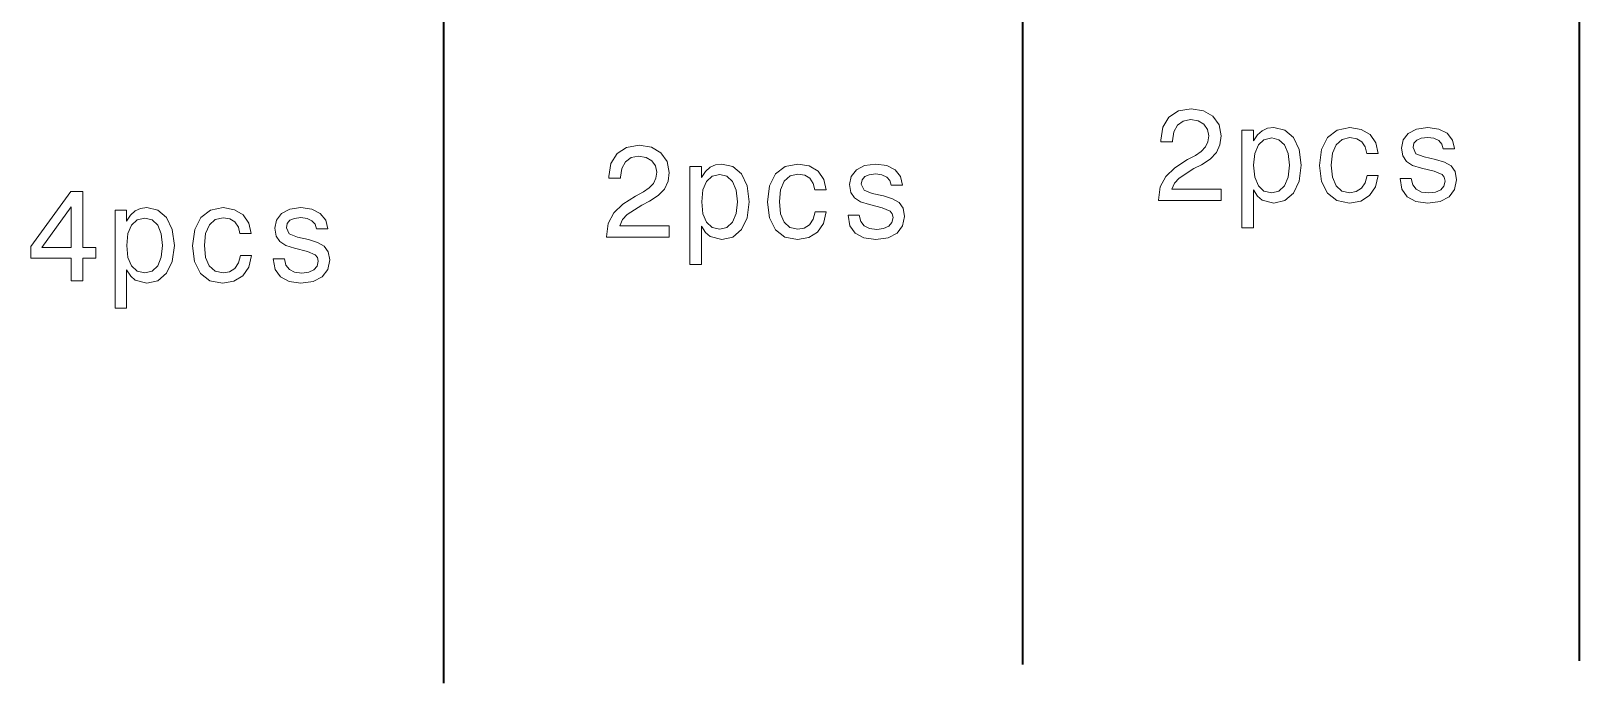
# Model space of a CAD drawing. Extents: x -845 to 13189, y -1836 to 2744.
# Drawn here: x 2677 to 6071, y -1819 to -390 of the extents above; entities that cross this region are included whole.
import ezdxf

# ---------------------------------------------------------------- set-up
doc = ezdxf.new("R2010")
doc.units = 0

msp = doc.modelspace()

# ---------------------------------------------------------------- linework, layer by layer
at = {"color": 7, "lineweight": 35}
for p, q in [((3581.2, 1191.7), (3581.2, -1819.5)), ((4850.3, 1191.7), (4850.3, -1778.8)), ((6070.5, 1191.7), (6070.5, -1770.7))]:
    msp.add_line(p, q, dxfattribs=at)
at = {"color": 7, "lineweight": 13}
for points in [[(5148.8, -762), (5286.3, -762), (5286.3, -737.3), (5177.6, -737.3), (5183.7, -723.7), (5194, -712.5), (5226, -692), (5243, -683.4), (5262.1, -671), (5275.6, -656.6), (5283.4, -639.6), (5286.3, -620.3), (5281.4, -596), (5267.8, -577), (5247.1, -564.9), (5220.3, -560.6), (5192.6, -565.5), (5171.6, -579), (5158, -600.7), (5153.4, -629.2), (5153.4, -633.2), (5179.6, -633.2), (5179.6, -630.9), (5182.2, -611.3), (5190, -596.9), (5202.4, -587.7), (5218.8, -584.5), (5235.5, -587.4), (5247.9, -594.6), (5256, -605.8), (5258.9, -620), (5256.9, -633.2), (5251.4, -644.5), (5242.2, -654.3), (5229.5, -662.9), (5212.5, -672.1), (5184.2, -690), (5164.4, -709), (5152.5, -732.1), (5148.8, -761.2)], [(5356.9, -631.2), (5356.9, -607.3), (5331.5, -607.3), (5331.5, -822), (5356.9, -822), (5356.9, -738.4), (5365.8, -752), (5375.9, -760.9), (5401.2, -767.5), (5425.5, -762), (5444.5, -745.6), (5456.9, -719.7), (5461.5, -684.5), (5456.9, -649.7), (5444.5, -623.7), (5425.5, -607.6), (5401.2, -601.8), (5387.4, -603.5), (5375.6, -609), (5365.5, -618.2)], [(5605, -658.6), (5630.1, -658.6), (5624.9, -635.5), (5612.5, -617.4), (5593.2, -606.1), (5568.1, -601.8), (5540.4, -607.6), (5519.4, -623.7), (5506.1, -649.9), (5501.5, -685.1), (5505.9, -720), (5518.8, -745.9), (5539.3, -762), (5567.2, -767.5), (5592, -763.2), (5611.3, -751.1), (5624.6, -732.1), (5630.4, -706.7), (5606.1, -706.7), (5601.8, -722.8), (5593.8, -735), (5582.2, -742.4), (5568.1, -744.8), (5550.5, -741), (5537.8, -729.5), (5530.1, -710.7), (5527.5, -684.2), (5530.1, -658.3), (5538.1, -639.6), (5551.1, -628), (5568.1, -624), (5583.1, -626.6), (5594.3, -633.2), (5601.8, -644.2)], [(5755.7, -671.8), (5731.2, -666.1), (5713.1, -659.4), (5707, -645.9), (5708.7, -636.4), (5714.8, -629.5), (5724.6, -625.2), (5738.7, -623.4), (5752.3, -625.2), (5762.9, -630.3), (5769.8, -638.1), (5772.7, -648.5), (5797.5, -648.5), (5797.5, -647.9), (5793.2, -629.2), (5781.4, -614.5), (5762.9, -605.3), (5738.7, -601.8), (5714.2, -605.3), (5696.3, -614.8), (5685.1, -628.9), (5681.6, -646.8), (5684.2, -664.1), (5692.3, -676.2), (5705.6, -684.8), (5724.9, -690.9), (5753.1, -697.8), (5770.4, -705), (5775, -710.7), (5776.7, -719.4), (5774.2, -730.1), (5767.2, -738.1), (5756, -743.3), (5741, -745), (5725.2, -743.3), (5713.6, -737.3), (5705.9, -727.5), (5702.7, -713.9), (5678.2, -713.9), (5682.2, -737), (5694, -753.7), (5712.8, -763.8), (5738.7, -767.5), (5765.8, -763.8), (5785.7, -753.7), (5797.8, -737.5), (5802.1, -716.5), (5798.9, -698.4), (5790, -686), (5775.3, -677.9)], [(3938.8, -842), (4076.3, -842), (4076.3, -817.3), (3967.6, -817.3), (3973.7, -803.7), (3984, -792.5), (4016, -772), (4033, -763.4), (4052.1, -751), (4065.6, -736.6), (4073.4, -719.6), (4076.3, -700.3), (4071.4, -676), (4057.8, -657), (4037.1, -644.9), (4010.3, -640.6), (3982.6, -645.5), (3961.6, -659), (3948, -680.7), (3943.4, -709.2), (3943.4, -713.2), (3969.6, -713.2), (3969.6, -710.9), (3972.2, -691.3), (3980, -676.9), (3992.4, -667.7), (4008.8, -664.5), (4025.5, -667.4), (4037.9, -674.6), (4046, -685.8), (4048.9, -700), (4046.9, -713.2), (4041.4, -724.5), (4032.2, -734.3), (4019.5, -742.9), (4002.5, -752.1), (3974.2, -770), (3954.4, -789), (3942.5, -812.1), (3938.8, -841.2)], [(5396.9, -744.8), (5379.9, -741), (5367.5, -729.5), (5359.7, -710.7), (5357.2, -684.5), (5359.7, -658.6), (5367.5, -639.9), (5379.9, -628.6), (5396.9, -624.6), (5412.5, -628.6), (5424.9, -640.1), (5432.7, -658.9), (5435.5, -684.5), (5432.7, -710.5), (5424.9, -729.5), (5412.5, -741)], [(4146.9, -711.2), (4146.9, -687.3), (4121.5, -687.3), (4121.5, -902), (4146.9, -902), (4146.9, -818.4), (4155.8, -832), (4165.9, -840.9), (4191.2, -847.5), (4215.5, -842), (4234.5, -825.6), (4246.9, -799.7), (4251.5, -764.5), (4246.9, -729.7), (4234.5, -703.7), (4215.5, -687.6), (4191.2, -681.8), (4177.4, -683.5), (4165.6, -689), (4155.5, -698.2)], [(4186.9, -824.8), (4169.9, -821), (4157.5, -809.5), (4149.7, -790.7), (4147.2, -764.5), (4149.7, -738.6), (4157.5, -719.9), (4169.9, -708.6), (4186.9, -704.6), (4202.5, -708.6), (4214.9, -720.1), (4222.7, -738.9), (4225.5, -764.5), (4222.7, -790.5), (4214.9, -809.5), (4202.5, -821)], [(4395, -738.6), (4420.1, -738.6), (4414.9, -715.5), (4402.5, -697.4), (4383.2, -686.1), (4358.1, -681.8), (4330.4, -687.6), (4309.4, -703.7), (4296.1, -729.9), (4291.5, -765.1), (4295.9, -800), (4308.8, -825.9), (4329.3, -842), (4357.2, -847.5), (4382, -843.2), (4401.3, -831.1), (4414.6, -812.1), (4420.4, -786.7), (4396.1, -786.7), (4391.8, -802.8), (4383.8, -815), (4372.2, -822.4), (4358.1, -824.8), (4340.5, -821), (4327.8, -809.5), (4320.1, -790.7), (4317.5, -764.2), (4320.1, -738.3), (4328.1, -719.6), (4341.1, -708), (4358.1, -704), (4373.1, -706.6), (4384.3, -713.2), (4391.8, -724.2)], [(4545.7, -751.8), (4521.2, -746.1), (4503.1, -739.4), (4497, -725.9), (4498.7, -716.4), (4504.8, -709.5), (4514.6, -705.2), (4528.7, -703.4), (4542.3, -705.2), (4552.9, -710.3), (4559.8, -718.1), (4562.7, -728.5), (4587.5, -728.5), (4587.5, -727.9), (4583.2, -709.2), (4571.4, -694.5), (4552.9, -685.3), (4528.7, -681.8), (4504.2, -685.3), (4486.3, -694.8), (4475.1, -708.9), (4471.6, -726.8), (4474.2, -744.1), (4482.3, -756.2), (4495.6, -764.8), (4514.9, -770.9), (4543.1, -777.8), (4560.4, -785), (4565, -790.7), (4566.7, -799.4), (4564.2, -810.1), (4557.2, -818.1), (4546, -823.3), (4531, -825), (4515.2, -823.3), (4503.6, -817.3), (4495.9, -807.5), (4492.7, -793.9), (4468.2, -793.9), (4472.2, -817), (4484, -833.7), (4502.8, -843.8), (4528.7, -847.5), (4555.8, -843.8), (4575.7, -833.7), (4587.8, -817.5), (4592.1, -796.5), (4588.9, -778.4), (4580, -766), (4565.3, -757.9)], [(2764.8, -937.8), (2790.8, -937.8), (2790.8, -888.2), (2819.3, -888.2), (2819.3, -865.1), (2790.8, -865.1), (2790.8, -742.1), (2764.5, -742.1), (2676.9, -862.8), (2676.9, -888.2), (2764.8, -888.2)], [(2701.1, -865.1), (2764.8, -775.5), (2764.8, -865.1)], [(2886.7, -806.9), (2886.7, -783), (2861.4, -783), (2861.4, -997.7), (2886.7, -997.7), (2886.7, -914.1), (2895.7, -927.7), (2905.7, -936.6), (2931.1, -943.2), (2955.3, -937.8), (2974.3, -921.3), (2986.7, -895.4), (2991.3, -860.2), (2986.7, -825.4), (2974.3, -799.4), (2955.3, -783.3), (2931.1, -777.5), (2917.3, -779.3), (2905.5, -784.7), (2895.4, -794)], [(3134.9, -834.3), (3159.9, -834.3), (3154.7, -811.3), (3142.3, -793.1), (3123, -781.9), (3098, -777.5), (3070.3, -783.3), (3049.3, -799.4), (3036, -825.7), (3031.4, -860.8), (3035.7, -895.7), (3048.7, -921.6), (3069.1, -937.8), (3097.1, -943.2), (3121.9, -938.9), (3141.2, -926.8), (3154.5, -907.8), (3160.2, -882.4), (3136, -882.4), (3131.7, -898.6), (3123.6, -910.7), (3112.1, -918.2), (3098, -920.5), (3080.4, -916.7), (3067.7, -905.2), (3059.9, -886.5), (3057.3, -860), (3059.9, -834), (3068, -815.3), (3081, -803.8), (3098, -799.7), (3113, -802.3), (3124.2, -808.9), (3131.7, -819.9)], [(3285.6, -847.6), (3261.1, -841.8), (3242.9, -835.2), (3236.9, -821.6), (3238.6, -812.1), (3244.7, -805.2), (3254.5, -800.9), (3268.6, -799.1), (3282.1, -800.9), (3292.8, -806.1), (3299.7, -813.8), (3302.6, -824.2), (3327.4, -824.2), (3327.4, -823.6), (3323, -804.9), (3311.2, -790.2), (3292.8, -781), (3268.6, -777.5), (3244.1, -781), (3226.2, -790.5), (3215, -804.6), (3211.5, -822.5), (3214.1, -839.8), (3222.2, -851.9), (3235.4, -860.5), (3254.7, -866.6), (3283, -873.5), (3300.3, -880.7), (3304.9, -886.5), (3306.6, -895.1), (3304, -905.8), (3297.1, -913.8), (3285.9, -919), (3270.9, -920.8), (3255, -919), (3243.5, -913), (3235.7, -903.2), (3232.5, -889.6), (3208.1, -889.6), (3212.1, -912.7), (3223.9, -929.4), (3242.6, -939.5), (3268.6, -943.2), (3295.7, -939.5), (3315.5, -929.4), (3327.6, -913.3), (3332, -892.2), (3328.8, -874.1), (3319.9, -861.7), (3305.2, -853.6)], [(2926.8, -920.5), (2909.8, -916.7), (2897.4, -905.2), (2889.6, -886.5), (2887, -860.2), (2889.6, -834.3), (2897.4, -815.6), (2909.8, -804.3), (2926.8, -800.3), (2942.3, -804.3), (2954.7, -815.9), (2962.5, -834.6), (2965.4, -860.2), (2962.5, -886.2), (2954.7, -905.2), (2942.3, -916.7)]]:
    msp.add_lwpolyline(points, close=True, dxfattribs=at)

doc.saveas('drawing.dxf')
